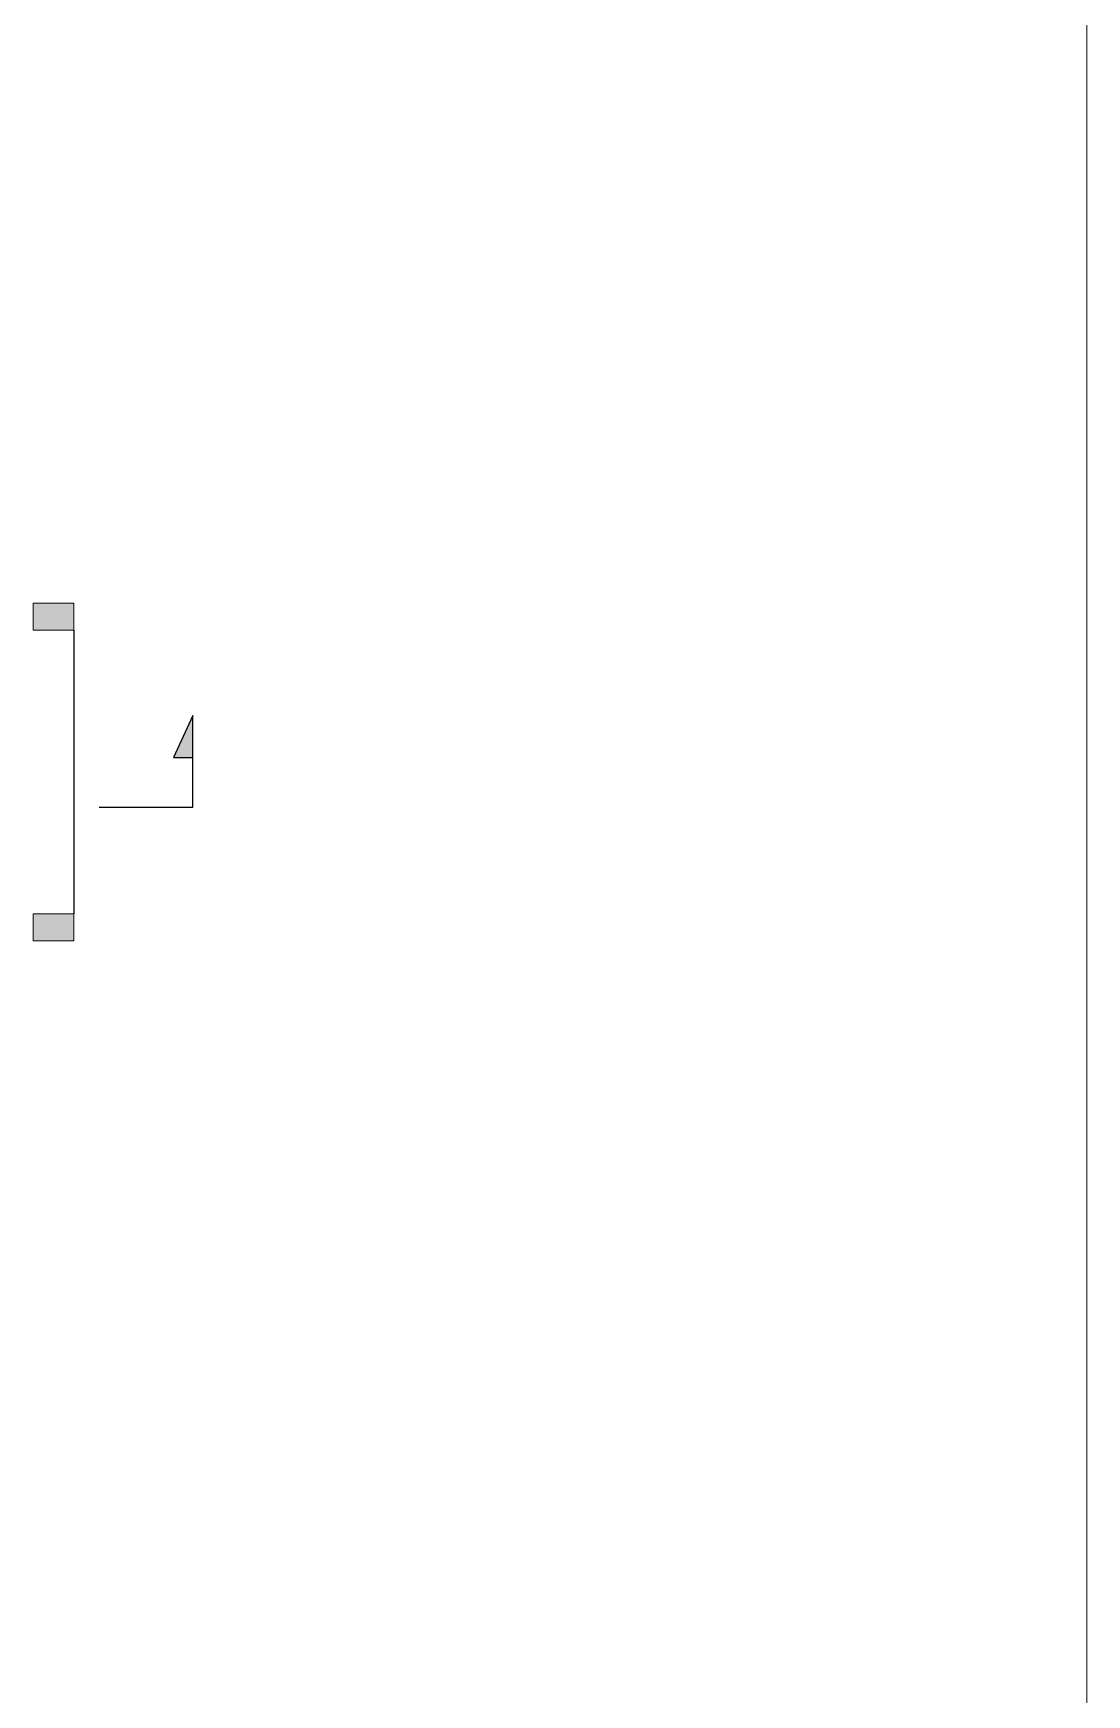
# Model space of a CAD drawing. Header units: millimetres. Extents: x 352 to 36305, y 188 to 51036.
# Drawn here: x 28504 to 36305, y 17142 to 29448 of the extents above; entities that cross this region are included whole.
import ezdxf

# ---------------------------------------------------------------- set-up
doc = ezdxf.new("R2010")
doc.units = ezdxf.units.MM
doc.linetypes.add('ACAD_ISO10W100', pattern=[18, 12, -3, 0, -3])
for name, color, linetype in [('$1$S-Non-Strl-RCW Hatch', 7, 'Continuous'), ('HATCH', 8, 'Continuous'), ('S-BEAM 1', 6, 'Continuous'), ('SEC LINE', 1, 'Continuous')]:
    doc.layers.add(name, color=color, linetype=linetype)
doc.layers.add('S-GENERAL', color=252, linetype='Continuous', lineweight=20)
doc.layers.add('S-WALL', color=100, linetype='Continuous', lineweight=20)

# ---------------------------------------------------------------- blocks, each defined once
blk = doc.blocks.new('SEC')
at = {"layer": 'HATCH'}
h = blk.add_hatch(color=9, dxfattribs=at)
h.dxf.hatch_style = 1
h.paths.add_polyline_path([(543392.1, -306590.6), (543392.1, -306678.6), (543582.1, -306678.6)])
at = {"layer": 'SEC LINE', "color": 6, "linetype": 'ACAD_ISO10W100', "ltscale": 1000}
for p, q in [((543168, -306254.8), (543168, -306678.6)), ((543582.1, -306678.6), (543392.1, -306590.6)), ((543392.1, -306590.6), (543392.1, -306678.6)), ((543168, -306678.6), (543582.1, -306678.6))]:
    blk.add_line(p, q, dxfattribs=at)

msp = doc.modelspace()

# ---------------------------------------------------------------- hatches: boundary and pattern name
at = {"layer": '$1$S-Non-Strl-RCW Hatch', "linetype": 'Continuous', "ltscale": 500, "transparency": 33554687}
h = msp.add_hatch(dxfattribs=at)
h.set_pattern_fill('HONEY', color=25, scale=400)
h.set_pattern_definition([(0, (-1181694.055, 214942.476), (75, 43.3012702), [50, -100]), (120, (-1181694.055, 214942.476), (-75, 43.3012702), [50, -100]), (60, (-1181694.055, 214942.476), (2e-14, 86.6025404), [-100, 50])])
h.paths.add_polyline_path([(28504.2, 32701.8), (29004.2, 32701.8), (29004.2, 33201.8), (28504.2, 33201.8)])
h.paths.add_polyline_path([(28504.2, 32301.8), (28804.2, 32301.8), (28804.2, 32701.8), (28504.2, 32701.8)])
h.paths.add_polyline_path([(28504.2, 30001.8), (28804.2, 30001.8), (28804.2, 30201.8), (28504.2, 30201.8)])
h.paths.add_polyline_path([(28504.2, 25026.8), (28804.2, 25026.8), (28804.2, 25226.8), (28504.2, 25226.8)])
h.paths.add_polyline_path([(28504.2, 22926.8), (28804.2, 22926.8), (28804.2, 22726.8), (28504.2, 22726.8)])

# ---------------------------------------------------------------- linework, layer by layer
at = {"layer": 'S-BEAM 1', "color": 1, "ltscale": 500}
msp.add_line((28804.2, 25026.8), (28804.2, 22926.8), dxfattribs=at)
at = {"layer": 'S-GENERAL', "color": 252, "ltscale": 7.5}
msp.add_lwpolyline([(352.2, 51036.1), (36305.1, 51036.1), (36305.1, 188.5), (352.2, 188.5)], close=True, dxfattribs=at)
at = {"layer": 'S-WALL', "ltscale": 500}
for points in [[(28504.2, 25026.8), (28804.2, 25026.8), (28804.2, 25226.8), (28504.2, 25226.8)], [(28504.2, 22926.8), (28804.2, 22926.8), (28804.2, 22726.8), (28504.2, 22726.8)]]:
    msp.add_lwpolyline(points, close=True, dxfattribs=at)

# ---------------------------------------------------------------- block references
at = {"layer": 'SEC LINE', "xscale": 1.637159511553037, "yscale": 1.637159511553037, "zscale": 1.637159511553037, "rotation": 90.0000000000172}
msp.add_blockref('SEC', (-472394.8, -865536.2, 0), dxfattribs=at)

doc.saveas('drawing.dxf')
